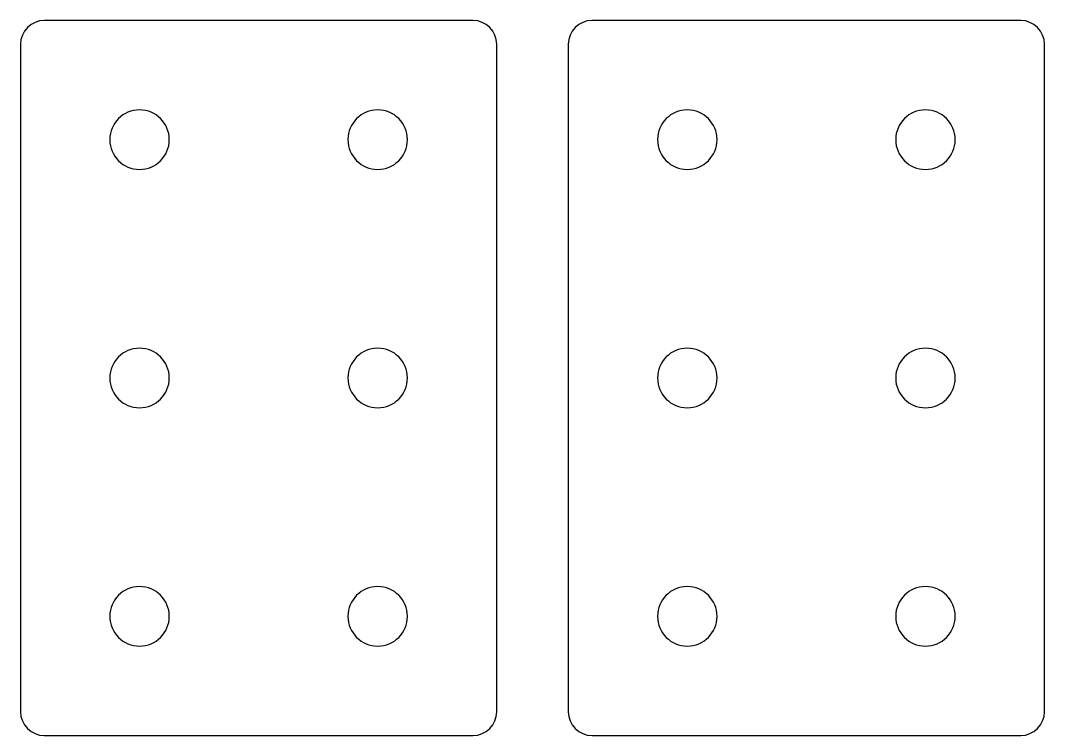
# Model space of a CAD drawing. Extents: x 0 to 86, y 0 to 60.
import ezdxf

# ---------------------------------------------------------------- set-up
doc = ezdxf.new("R2010")
doc.units = 0
doc.layers.add('LAYER_1', color=7, linetype='CONTINUOUS')

# ---------------------------------------------------------------- blocks, each defined once
blk = doc.blocks.new('BLOCK_3')
at = {"layer": 'LAYER_1'}
blk.add_open_spline([(40, 2), (40, 0.9), (39.1, 0), (38, 0), (38, 0), (2, 0), (2, 0), (0.9, 0), (0, 0.9), (0, 2), (0, 2), (0, 58), (0, 58), (0, 59.1), (0.9, 60), (2, 60), (2, 60), (38, 60), (38, 60), (39.1, 60), (40, 59.1), (40, 58), (40, 58), (40, 2), (40, 2)], degree=3, knots=[0, 0, 0, 0, 1, 1, 1, 2, 2, 2, 3, 3, 3, 4, 4, 4, 5, 5, 5, 6, 6, 6, 7, 7, 7, 8, 8, 8, 8], dxfattribs=at)
at = {"layer": 'LAYER_1', "color": 250}
blk.add_open_spline([(40, 2), (40, 0.9), (39.1, 0), (38, 0), (38, 0), (2, 0), (2, 0), (0.9, 0), (0, 0.9), (0, 2), (0, 2), (0, 58), (0, 58), (0, 59.1), (0.9, 60), (2, 60), (2, 60), (38, 60), (38, 60), (39.1, 60), (40, 59.1), (40, 58), (40, 58), (40, 2), (40, 2)], degree=3, knots=[0, 0, 0, 0, 1, 1, 1, 2, 2, 2, 3, 3, 3, 4, 4, 4, 5, 5, 5, 6, 6, 6, 7, 7, 7, 8, 8, 8, 8], dxfattribs=at)
blk = doc.blocks.new('BLOCK_2')
at = {"layer": 'LAYER_1', "color": 250}
for points in [[(12.5, 50), (12.5, 48.619), (11.381, 47.5), (10, 47.5), (8.619, 47.5), (7.5, 48.619), (7.5, 50), (7.5, 51.381), (8.619, 52.5), (10, 52.5), (11.381, 52.5), (12.5, 51.381), (12.5, 50)], [(32.5, 50), (32.5, 48.619), (31.381, 47.5), (30, 47.5), (28.619, 47.5), (27.5, 48.619), (27.5, 50), (27.5, 51.381), (28.619, 52.5), (30, 52.5), (31.381, 52.5), (32.5, 51.381), (32.5, 50)], [(12.5, 30), (12.5, 28.619), (11.381, 27.5), (10, 27.5), (8.619, 27.5), (7.5, 28.619), (7.5, 30), (7.5, 31.381), (8.619, 32.5), (10, 32.5), (11.381, 32.5), (12.5, 31.381), (12.5, 30)], [(32.5, 30), (32.5, 28.619), (31.381, 27.5), (30, 27.5), (28.619, 27.5), (27.5, 28.619), (27.5, 30), (27.5, 31.381), (28.619, 32.5), (30, 32.5), (31.381, 32.5), (32.5, 31.381), (32.5, 30)], [(12.5, 10), (12.5, 8.619), (11.381, 7.5), (10, 7.5), (8.619, 7.5), (7.5, 8.619), (7.5, 10), (7.5, 11.381), (8.619, 12.5), (10, 12.5), (11.381, 12.5), (12.5, 11.381), (12.5, 10)], [(32.5, 10), (32.5, 8.619), (31.381, 7.5), (30, 7.5), (28.619, 7.5), (27.5, 8.619), (27.5, 10), (27.5, 11.381), (28.619, 12.5), (30, 12.5), (31.381, 12.5), (32.5, 11.381), (32.5, 10)]]:
    blk.add_open_spline(points, degree=3, knots=[0, 0, 0, 0, 1, 1, 1, 2, 2, 2, 3, 3, 3, 4, 4, 4, 4], dxfattribs=at)
at = {"layer": 'LAYER_1'}
blk.add_blockref('BLOCK_3', (0, 0), dxfattribs=at)
blk = doc.blocks.new('BLOCK_5')
at = {"layer": 'LAYER_1'}
blk.add_open_spline([(86, 2), (86, 0.9), (85.1, 0), (84, 0), (84, 0), (48, 0), (48, 0), (46.9, 0), (46, 0.9), (46, 2), (46, 2), (46, 58), (46, 58), (46, 59.1), (46.9, 60), (48, 60), (48, 60), (84, 60), (84, 60), (85.1, 60), (86, 59.1), (86, 58), (86, 58), (86, 2), (86, 2)], degree=3, knots=[0, 0, 0, 0, 1, 1, 1, 2, 2, 2, 3, 3, 3, 4, 4, 4, 5, 5, 5, 6, 6, 6, 7, 7, 7, 8, 8, 8, 8], dxfattribs=at)
at = {"layer": 'LAYER_1', "color": 250}
blk.add_open_spline([(86, 2), (86, 0.9), (85.1, 0), (84, 0), (84, 0), (48, 0), (48, 0), (46.9, 0), (46, 0.9), (46, 2), (46, 2), (46, 58), (46, 58), (46, 59.1), (46.9, 60), (48, 60), (48, 60), (84, 60), (84, 60), (85.1, 60), (86, 59.1), (86, 58), (86, 58), (86, 2), (86, 2)], degree=3, knots=[0, 0, 0, 0, 1, 1, 1, 2, 2, 2, 3, 3, 3, 4, 4, 4, 5, 5, 5, 6, 6, 6, 7, 7, 7, 8, 8, 8, 8], dxfattribs=at)
blk = doc.blocks.new('BLOCK_4')
at = {"layer": 'LAYER_1', "color": 250}
for points in [[(58.5, 50), (58.5, 48.619), (57.381, 47.5), (56, 47.5), (54.619, 47.5), (53.5, 48.619), (53.5, 50), (53.5, 51.381), (54.619, 52.5), (56, 52.5), (57.381, 52.5), (58.5, 51.381), (58.5, 50)], [(78.5, 50), (78.5, 48.619), (77.381, 47.5), (76.001, 47.5), (74.62, 47.5), (73.5, 48.619), (73.5, 50), (73.5, 51.381), (74.62, 52.5), (76.001, 52.5), (77.381, 52.5), (78.5, 51.381), (78.5, 50)], [(58.5, 30), (58.5, 28.619), (57.381, 27.5), (56, 27.5), (54.619, 27.5), (53.5, 28.619), (53.5, 30), (53.5, 31.381), (54.619, 32.5), (56, 32.5), (57.381, 32.5), (58.5, 31.381), (58.5, 30)], [(78.5, 30), (78.5, 28.619), (77.381, 27.5), (76.001, 27.5), (74.62, 27.5), (73.5, 28.619), (73.5, 30), (73.5, 31.381), (74.62, 32.5), (76.001, 32.5), (77.381, 32.5), (78.5, 31.381), (78.5, 30)], [(58.5, 10), (58.5, 8.619), (57.381, 7.5), (56, 7.5), (54.619, 7.5), (53.5, 8.619), (53.5, 10), (53.5, 11.381), (54.619, 12.5), (56, 12.5), (57.381, 12.5), (58.5, 11.381), (58.5, 10)], [(78.5, 10), (78.5, 8.619), (77.381, 7.5), (76.001, 7.5), (74.62, 7.5), (73.5, 8.619), (73.5, 10), (73.5, 11.381), (74.62, 12.5), (76.001, 12.5), (77.381, 12.5), (78.5, 11.381), (78.5, 10)]]:
    blk.add_open_spline(points, degree=3, knots=[0, 0, 0, 0, 1, 1, 1, 2, 2, 2, 3, 3, 3, 4, 4, 4, 4], dxfattribs=at)
at = {"layer": 'LAYER_1'}
blk.add_blockref('BLOCK_5', (0, 0), dxfattribs=at)

msp = doc.modelspace()

# ---------------------------------------------------------------- block references
at = {"layer": 'LAYER_1'}
for name in ['BLOCK_2', 'BLOCK_4']:
    msp.add_blockref(name, (0, 0), dxfattribs=at)

doc.saveas('drawing.dxf')
